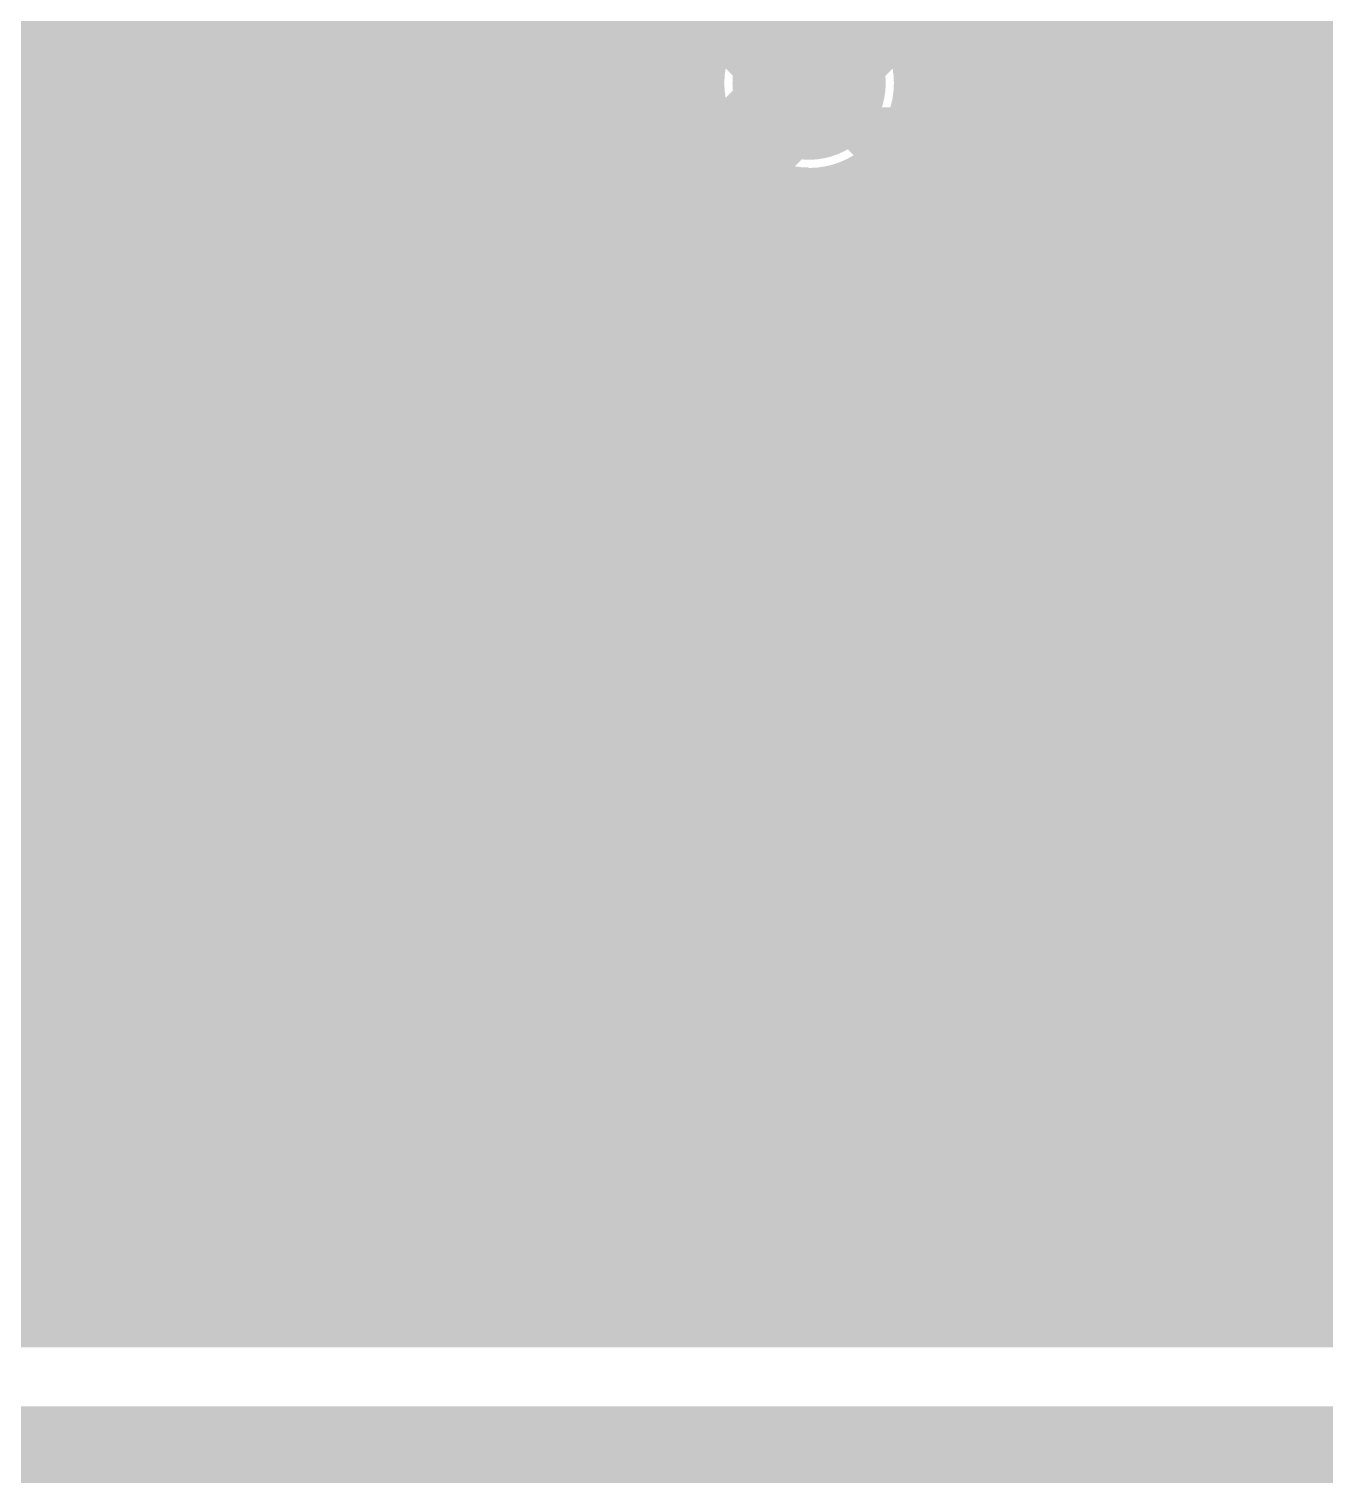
# Model space of a CAD drawing. Extents: x -118 to 4, y -52 to 56.
# Drawn here: x -63.51 to -55.05, y -4.06 to 5.43 of the extents above; entities that cross this region are included whole.
import ezdxf

# ---------------------------------------------------------------- set-up
doc = ezdxf.new("R2010")
doc.units = 0
doc.header["$MEASUREMENT"] = 0
doc.layers.get('0').update_dxf_attribs({"linetype": 'CONTINUOUS'})
for name, color, linetype in [('22-302-0_BOT', 7, 'CONTINUOUS'), ('22-302-0_DRD', 7, 'CONTINUOUS'), ('22-302-0_DRL', 2, 'CONTINUOUS'), ('22-302-0_GND', 1, 'CONTINUOUS'), ('22-302-0_IN1', 3, 'CONTINUOUS'), ('22-302-0_SMT', 10, 'CONTINUOUS'), ('22-302-0_SPT', 9, 'CONTINUOUS'), ('22-302-0_SST', 11, 'CONTINUOUS'), ('22-302-0_TOP', 13, 'CONTINUOUS'), ('THRUHOLE_TAP', 7, 'CONTINUOUS')]:
    doc.layers.add(name, color=color, linetype=linetype)

# ---------------------------------------------------------------- blocks, each defined once
blk = doc.blocks.new('ROUND_50')
at = {"const_width": 0.35052}
blk.add_lwpolyline([(-0.17526, 0, 1), (0.17526, 0, 1)], format="xyb", close=True, dxfattribs=at)
blk = doc.blocks.new('ROUND_107')
at = {"const_width": 0.10033}
blk.add_lwpolyline([(-0.050164, 0, 1), (0.050164, 0, 1)], format="xyb", close=True, dxfattribs=at)
blk = doc.blocks.new('ROUND_92')
at = {"const_width": 0.0635}
blk.add_lwpolyline([(-0.03175, 0, 1), (0.03175, 0, 1)], format="xyb", close=True, dxfattribs=at)
blk = doc.blocks.new('ROUND_93')
at = {"const_width": 0.50038}
blk.add_lwpolyline([(-0.25019, 0, 1), (0.25019, 0, 1)], format="xyb", close=True, dxfattribs=at)
blk = doc.blocks.new('ROUND_58')
at = {"const_width": 0.35052}
blk.add_lwpolyline([(-0.17526, 0, 1), (0.17526, 0, 1)], format="xyb", close=True, dxfattribs=at)
blk = doc.blocks.new('RECTANGLE_2')
blk.add_solid([(0.4826, 0.4064), (0.4826, -0.4064), (-0.4826, 0.4064), (-0.4826, -0.4064)])
blk = doc.blocks.new('RECTANGLE_10')
blk.add_solid([(0.63627, 0.51308), (0.63627, -0.51308), (-0.63627, 0.51308), (-0.63627, -0.51308)])
blk = doc.blocks.new('RECTANGLE_32')
blk.add_solid([(0.9017, 0.508), (0.9017, -0.508), (-0.9017, 0.508), (-0.9017, -0.508)])
blk = doc.blocks.new('ROUND_98')
at = {"const_width": 0.10033}
blk.add_lwpolyline([(-0.050164, 0, 1), (0.050164, 0, 1)], format="xyb", close=True, dxfattribs=at)

msp = doc.modelspace()

# ---------------------------------------------------------------- linework, layer by layer
at = {"layer": '22-302-0_BOT'}
for points, const_width in [([(-58.42, 5.08), (-55.245, 8.255), (-55.245, 12.827)], 0.635), ([(-77.724, 7.62), (-75.692, 5.588), (-58.928, 5.588), (-58.42, 5.08)], 0.635), ([(-54.80558, 7.81558), (-57.785, 4.83362)], 0.254), ([(-55.0926, 7.52602), (-55.0926, -0.508)], 0.254), ([(-55.3212, 7.29742), (-55.3212, -0.508)], 0.254), ([(-55.5498, 7.06882), (-55.5498, -0.508)], 0.254), ([(-55.7784, 6.84022), (-55.7784, -0.508)], 0.254), ([(-56.007, 6.61162), (-56.007, -0.508)], 0.254), ([(-56.2356, 6.38302), (-56.2356, -0.508)], 0.254), ([(-56.4642, 6.15442), (-56.4642, -0.508)], 0.254), ([(-56.6928, 5.92582), (-56.6928, -0.508)], 0.254), ([(-56.9214, 5.69722), (-56.9214, -0.508)], 0.254), ([(-43.2054, 5.4356), (-57.18302, 5.4356)], 0.254), ([(-57.15, 5.46862), (-57.15, -0.508)], 0.254), ([(-43.2054, 5.207), (-57.41162, 5.207)], 0.254), ([(-57.3786, 5.24002), (-57.3786, -0.508)], 0.254), ([(-57.6072, 5.01142), (-57.6072, -0.508)], 0.254), ([(-59.19724, 4.9784), (-73.11898, 4.9784)], 0.254), ([(-59.18454, 4.9657), (-73.10628, 4.9657)], 0.254), ([(-63.5508, 4.9657), (-63.5508, -0.508)], 0.254), ([(-63.3222, 4.9657), (-63.3222, -0.508)], 0.254), ([(-63.0936, 4.9657), (-63.0936, -0.508)], 0.254), ([(-62.865, 4.9657), (-62.865, -0.508)], 0.254), ([(-62.6364, 4.9657), (-62.6364, -0.508)], 0.254), ([(-62.4078, 4.9657), (-62.4078, -0.508)], 0.254), ([(-62.1792, 4.9657), (-62.1792, -0.508)], 0.254), ([(-61.9506, 4.9657), (-61.9506, -0.508)], 0.254), ([(-61.722, 4.9657), (-61.722, -0.508)], 0.254), ([(-61.4934, 4.9657), (-61.4934, -0.508)], 0.254), ([(-61.2648, 4.9657), (-61.2648, -0.508)], 0.254), ([(-61.0362, 4.9657), (-61.0362, -0.508)], 0.254), ([(-60.8076, 4.9657), (-60.8076, -0.508)], 0.254), ([(-60.579, 4.9657), (-60.579, -0.508)], 0.254), ([(-60.3504, 4.9657), (-60.3504, -0.508)], 0.254), ([(-60.1218, 4.9657), (-60.1218, -0.508)], 0.254), ([(-59.8932, 4.9657), (-59.8932, -0.508)], 0.254), ([(-59.6646, 4.9657), (-59.6646, -0.508)], 0.254), ([(-59.436, 4.9657), (-59.436, -0.508)], 0.254), ([(-59.2074, 4.9657), (-59.2074, -0.508)], 0.254), ([(-59.18454, 4.9657), (-59.05246, 4.83362)], 0.254), ([(-43.2054, 4.9784), (-57.64022, 4.9784)], 0.254), ([(-59.01436, 4.7498), (-72.89038, 4.7498)], 0.254), ([(-57.8358, 4.73202), (-57.8358, -0.508)], 0.254), ([(-43.2054, 4.7498), (-57.82564, 4.7498)], 0.254), ([(-58.9788, 4.69138), (-58.9788, -0.508)], 0.254), ([(-58.80608, 4.5212), (-72.66178, 4.5212)], 0.254), ([(-58.7502, 4.48564), (-58.7502, -0.508)], 0.254), ([(-58.0644, 4.50088), (-58.0644, -0.508)], 0.254), ([(-43.2054, 4.5212), (-58.03138, 4.5212)], 0.254), ([(-58.5216, 4.4069), (-58.5216, -0.508)], 0.254), ([(-58.293, 4.41198), (-58.293, -0.508)], 0.254), ([(-43.2054, 4.2926), (-72.43318, 4.2926)], 0.254), ([(-43.2054, 4.064), (-72.22744, 4.064)], 0.254), ([(-44.86402, 3.8354), (-72.11314, 3.8354)], 0.254), ([(-45.22978, 3.6068), (-72.06742, 3.6068)], 0.254), ([(-45.3517, 3.3782), (-72.06488, 3.3782)], 0.254), ([(-45.38218, 3.1496), (-67.63004, 3.1496)], 0.254), ([(-45.58538, 2.921), (-67.32778, 2.921)], 0.254), ([(-45.81398, 2.6924), (-67.14236, 2.6924)], 0.254), ([(-46.04258, 2.4638), (-67.0179, 2.4638)], 0.254), ([(-46.27118, 2.2352), (-66.94424, 2.2352)], 0.254), ([(-46.49978, 2.0066), (-66.90868, 2.0066)], 0.254), ([(-46.72838, 1.778), (-66.91122, 1.778)], 0.254), ([(-46.95698, 1.5494), (-66.94932, 1.5494)], 0.254), ([(-47.18558, 1.3208), (-67.0306, 1.3208)], 0.254), ([(-47.41418, 1.0922), (-67.1576, 1.0922)], 0.254), ([(-47.64278, 0.8636), (-67.35572, 0.8636)], 0.254), ([(-78.867, 0.2032), (-78.74, 0.0762), (-78.74, -2.54), (-47.9552, -2.54), (-47.625, -2.2098)], 1.27), ([(-47.87138, 0.635), (-67.6783, 0.635)], 0.254), ([(-48.6537, 0.4064), (-70.78726, 0.4064)], 0.254), ([(-48.6537, 0.1778), (-70.85584, 0.1778)], 0.254), ([(-48.6537, -0.0508), (-70.993, -0.0508)], 0.254), ([(-48.6537, -0.2794), (-71.25716, -0.2794)], 0.254), ([(-48.6537, -0.508), (-77.1652, -0.508)], 0.254)]:
    msp.add_lwpolyline(points, dxfattribs=dict(at, const_width=const_width))
at = {"layer": '22-302-0_BOT', "const_width": 0.254}
for points in [[(-59.05246, 4.83362, 0.3091512), (-58.42, 4.40182)], [(-59.05246, 4.83362, 0.3091512), (-58.42, 4.40182)], [(-58.42, 4.39928, 0.3095218), (-57.785, 4.83362)], [(-58.42, 4.39928, 0.3095218), (-57.785, 4.83362)]]:
    msp.add_lwpolyline(points, format="xyb", dxfattribs=at)
at = {"layer": '22-302-0_DRD'}
for points, const_width in [([(-57.785, 5.715), (-59.055, 4.445)], 0.254), ([(-57.785, 4.445), (-59.055, 5.715)], 0.254), ([(-57.785, 5.715), (-59.055, 4.445)], 0.254), ([(-57.785, 4.445), (-59.055, 5.715)], 0.254), ([(-60.579, 0.381), (-61.849, -0.889)], 0.254), ([(-60.579, -0.889), (-61.849, 0.381)], 0.254), ([(-57.023, 0.381), (-58.293, -0.889)], 0.254), ([(-57.023, -0.889), (-58.293, 0.381)], 0.254), ([(-57.023, 0.381), (-58.293, -0.889)], 0.254), ([(-57.023, -0.889), (-58.293, 0.381)], 0.254), ([(-115.4811, -3.81), (1.81102, -3.81)], 0.50038)]:
    msp.add_lwpolyline(points, dxfattribs=dict(at, const_width=const_width))
at = {"layer": '22-302-0_DRL', "const_width": 0.50038}
msp.add_lwpolyline([(-115.4811, -3.81), (1.81102, -3.81)], dxfattribs=at)
at = {"layer": '22-302-0_GND', "const_width": 0.50038}
msp.add_lwpolyline([(-115.4811, -3.81), (1.81102, -3.81)], dxfattribs=at)
at = {"layer": '22-302-0_IN1', "const_width": 0.254}
for points in [[(1.524, 55.372), (2.921, 53.975), (2.921, 4.064), (-3.81, 4.064), (-3.81, -3.048), (-89.154, -3.048)], [(-56.134, 35.25012), (-56.134, -3.048)], [(-56.3626, 35.15106), (-56.3626, -3.048)], [(-63.2206, 32.05988), (-63.2206, -3.048)], [(-62.992, 31.97098), (-62.992, -3.048)], [(-63.4492, 27.39136), (-63.4492, -3.048)], [(-62.7634, 22.31136), (-62.7634, -3.048)], [(-62.5348, 22.12594), (-62.5348, -3.048)], [(-62.3062, 22.05736), (-62.3062, -3.048)], [(-56.5912, 18.66138), (-56.5912, -3.048)], [(-60.706, 18.35912), (-60.706, 0.19812)], [(-60.4774, 18.26006), (-60.4774, -3.048)], [(-56.8198, 16.13408), (-56.8198, -3.048)], [(-57.5056, 15.99692), (-57.5056, 0.40894)], [(-57.277, 15.95628), (-57.277, 0.30988)], [(-57.0484, 15.99692), (-57.0484, 0.04572)], [(-60.9346, 15.79372), (-60.9346, 0.36576)], [(-62.0776, 15.53464), (-62.0776, -3.048)], [(-61.1632, 15.46606), (-61.1632, 0.42418)], [(-61.849, 15.37716), (-61.849, -0.01016)], [(-61.3918, 15.34922), (-61.3918, 0.40132)], [(-61.6204, 15.32382), (-61.6204, 0.28956)], [(-55.9054, 12.66444), (-55.9054, -3.048)], [(-55.6768, 12.30122), (-55.6768, -3.048)], [(-55.4482, 12.17676), (-55.4482, -3.048)], [(-55.2196, 12.14628), (-55.2196, -3.048)], [(-54.991, 12.19708), (-54.991, -3.048)], [(-60.2488, 6.94944), (-60.2488, -3.048)], [(-60.0202, 6.94944), (-60.0202, -3.048)], [(-59.7916, 6.94944), (-59.7916, -3.048)], [(-59.563, 6.94944), (-59.563, -3.048)], [(-59.3344, 6.94944), (-59.3344, -3.048)], [(-59.1058, 6.94944), (-59.1058, -3.048)], [(-57.7342, 6.94944), (-57.7342, 0.42164)], [(-59.01436, 5.4102), (-85.3948, 5.4102)], [(-35.04692, 5.4102), (-57.82564, 5.4102)], [(-59.09056, 5.1816), (-85.3948, 5.1816)], [(-35.18408, 5.1816), (-57.7469, 5.1816)], [(-59.08802, 4.953), (-85.3948, 4.953)], [(-40.7543, 4.953), (-57.75198, 4.953)], [(-58.99912, 4.7244), (-85.3948, 4.7244)], [(-41.05656, 4.7244), (-57.84088, 4.7244)], [(-58.8772, 4.57708), (-58.8772, -3.048)], [(-57.9628, 4.57708), (-57.9628, 0.35306)], [(-58.76798, 4.4958), (-85.3948, 4.4958)], [(-58.6486, 4.43992), (-58.6486, -3.048)], [(-58.1914, 4.43992), (-58.1914, 0.16764)], [(-41.16832, 4.4958), (-58.07202, 4.4958)], [(-58.42, 4.39928), (-58.42, -3.048)], [(-41.19118, 4.2672), (-85.3948, 4.2672)], [(-41.13276, 4.0386), (-85.3948, 4.0386)], [(-44.9453, 3.81), (-85.3948, 3.81)], [(-45.24756, 3.5814), (-85.3948, 3.5814)], [(-45.35932, 3.3528), (-85.3948, 3.3528)], [(-45.38218, 3.1242), (-67.58686, 3.1242)], [(-45.32376, 2.8956), (-67.30238, 2.8956)], [(-45.15612, 2.667), (-67.12458, 2.667)], [(-40.93972, 2.4384), (-67.00774, 2.4384)], [(-37.04336, 2.2098), (-66.93662, 2.2098)], [(-36.83508, 1.9812), (-66.90614, 1.9812)], [(-33.62452, 1.7526), (-66.91376, 1.7526)], [(-33.77692, 1.524), (-66.95694, 1.524)], [(-44.10202, 1.2954), (-67.04076, 1.2954)], [(-44.46778, 1.0668), (-67.17538, 1.0668)], [(-44.5897, 0.8382), (-67.38366, 0.8382)], [(-44.62018, 0.6096), (-67.7291, 0.6096)], [(-61.4553, 0.381), (-70.79234, 0.381)], [(-57.8993, 0.381), (-60.97016, 0.381)], [(-54.4703, 0.381), (-57.41416, 0.381)], [(-61.75756, 0.1524), (-70.866, 0.1524)], [(-58.20156, 0.1524), (-60.6679, 0.1524)], [(-54.77256, 0.1524), (-57.1119, 0.1524)], [(-61.86932, -0.0762), (-71.01332, -0.0762)], [(-58.31332, -0.0762), (-60.55614, -0.0762)], [(-54.88432, -0.0762), (-57.00014, -0.0762)], [(-61.89218, -0.3048), (-71.30288, -0.3048)], [(-58.33618, -0.3048), (-60.53582, -0.3048)], [(-54.90718, -0.3048), (-56.97982, -0.3048)], [(-61.849, -0.4953), (-61.849, -3.048)], [(-61.83376, -0.5334), (-98.425, -0.5334)], [(-58.27776, -0.5334), (-60.59424, -0.5334)], [(-57.0484, -0.55372), (-57.0484, -3.048)], [(-54.84876, -0.5334), (-57.03824, -0.5334)], [(-58.1914, -0.67564), (-58.1914, -3.048)], [(-61.66612, -0.762), (-98.425, -0.762)], [(-58.11012, -0.762), (-60.76188, -0.762)], [(-60.706, -0.70612), (-60.706, -3.048)], [(-54.68112, -0.762), (-57.20588, -0.762)], [(-61.6204, -0.79756), (-61.6204, -3.048)], [(-60.9346, -0.87376), (-60.9346, -3.048)], [(-57.9628, -0.86106), (-57.9628, -3.048)], [(-57.277, -0.81788), (-57.277, -3.048)], [(-61.3918, -0.90932), (-61.3918, -3.048)], [(-61.1632, -0.93218), (-61.1632, -3.048)], [(-57.7342, -0.92964), (-57.7342, -3.048)], [(-57.5056, -0.91694), (-57.5056, -3.048)], [(-3.81, -0.9906), (-98.425, -0.9906)], [(-3.81, -1.2192), (-98.425, -1.2192)], [(-3.81, -1.4478), (-98.425, -1.4478)], [(-3.81, -1.6764), (-98.425, -1.6764)], [(-3.81, -1.905), (-98.425, -1.905)], [(-3.81, -2.1336), (-98.425, -2.1336)], [(-3.81, -2.3622), (-98.425, -2.3622)], [(-3.81, -2.5908), (-98.425, -2.5908)], [(-3.81, -2.8194), (-98.425, -2.8194)]]:
    msp.add_lwpolyline(points, dxfattribs=at)
for points in [[(-58.42, 5.76072, 0.4142136), (-59.10072, 5.08)], [(-58.42, 5.76072, 0.4142136), (-59.10072, 5.08)], [(-57.73928, 5.08, 0.4142136), (-58.42, 5.76072)], [(-57.73928, 5.08, 0.4142136), (-58.42, 5.76072)], [(-59.10072, 5.08, 0.4142136), (-58.42, 4.39928)], [(-59.10072, 5.08, 0.4142136), (-58.42, 4.39928)], [(-58.42, 4.39928, 0.4142136), (-57.73928, 5.08)], [(-58.42, 4.39928, 0.4142136), (-57.73928, 5.08)], [(-61.214, 0.42672, 0.4142136), (-61.89472, -0.254)], [(-60.53328, -0.254, 0.4142136), (-61.214, 0.42672)], [(-57.658, 0.42672, 0.4142136), (-58.33872, -0.254)], [(-57.658, 0.42672, 0.4142136), (-58.33872, -0.254)], [(-56.97728, -0.254, 0.4142136), (-57.658, 0.42672)], [(-56.97728, -0.254, 0.4142136), (-57.658, 0.42672)], [(-61.89472, -0.254, 0.4142136), (-61.214, -0.93472)], [(-61.214, -0.93472, 0.4142136), (-60.53328, -0.254)], [(-58.33872, -0.254, 0.4142136), (-57.658, -0.93472)], [(-58.33872, -0.254, 0.4142136), (-57.658, -0.93472)], [(-57.658, -0.93472, 0.4142136), (-56.97728, -0.254)], [(-57.658, -0.93472, 0.4142136), (-56.97728, -0.254)]]:
    msp.add_lwpolyline(points, format="xyb", dxfattribs=at)
at = {"layer": '22-302-0_SST'}
for points, const_width in [([(-65.55486, 16.79448), (-57.05602, 16.79448), (-57.05602, 4.79552), (-65.55486, 4.79552), (-65.55486, 16.79448)], 0.254), ([(-53.848, 1.778), (-56.642, 1.778), (-56.642, 7.112), (-53.848, 7.112), (-53.848, 1.778)], 0.1524), ([(-63.6778, 4.0005), (-63.6778, 1.0795), (-62.0395, 1.0795), (-62.0395, 4.0005), (-63.6778, 4.0005)], 0.1524), ([(-59.8805, 4.0005), (-59.8805, 1.0795), (-58.2422, 1.0795), (-58.2422, 4.0005), (-59.8805, 4.0005)], 0.1524), ([(-60.59424, 3.26136), (-60.59424, 2.78892), (-61.27242, 3.02514), (-61.27242, 3.14452), (-60.25642, 3.14452)], 0.1524), ([(-60.76442, 1.95072), (-60.76442, 2.30632), (-60.93206, 2.42316), (-61.10224, 2.42316), (-61.27242, 2.30632), (-61.27242, 1.95072), (-60.25642, 1.95072)], 0.1524), ([(-60.76442, 2.24536), (-60.25642, 2.42316)], 0.1524), ([(-62.23, -3.048), (-63.5, -3.048), (-63.754, -2.794), (-63.754, 0.508), (-61.976, 0.508), (-61.976, -2.794), (-62.23, -3.048)], 0.1524), ([(-58.42, -3.048), (-59.69, -3.048), (-59.944, -2.794), (-59.944, 0.508), (-58.166, 0.508), (-58.166, -2.794), (-58.42, -3.048)], 0.1524), ([(-55.245, -3.048), (-56.515, -3.048), (-56.769, -2.794), (-56.769, 0.508), (-54.991, 0.508), (-54.991, -2.794), (-55.245, -3.048)], 0.1524), ([(-60.34786, -0.44958), (-60.34786, -0.92202), (-61.02604, -0.44958), (-61.19368, -0.44958), (-61.36386, -0.508), (-61.36386, -0.8636), (-61.19368, -0.92202)], 0.1524), ([(-60.34786, -1.28778), (-60.34786, -1.7018), (-61.36386, -1.7018)], 0.1524), ([(-61.976, -1.524), (-63.754, -1.524)], 0.1524), ([(-58.166, -1.524), (-59.944, -1.524)], 0.1524), ([(-54.991, -1.524), (-56.769, -1.524)], 0.1524), ([(-60.34786, -2.54), (-60.34786, -2.1844), (-60.68568, -2.06502), (-61.02604, -2.06502), (-61.36386, -2.1844), (-61.36386, -2.54)], 0.1524), ([(-60.34786, -2.48158), (-61.36386, -2.48158)], 0.1524)]:
    msp.add_lwpolyline(points, dxfattribs=dict(at, const_width=const_width))
at = {"layer": '22-302-0_TOP'}
for points, const_width in [([(-62.8523, 3.2512), (-62.8523, 6.2103), (-66.929, 10.287)], 0.635), ([(-61.8236, 7.15264), (-61.8236, 0.76708)], 0.254), ([(-61.595, 7.15264), (-61.595, -2.667)], 0.254), ([(-61.3664, 7.15264), (-61.3664, -2.667)], 0.254), ([(-61.1378, 7.15264), (-61.1378, -2.667)], 0.254), ([(-60.9092, 7.15264), (-60.9092, -2.667)], 0.254), ([(-60.6806, 7.15264), (-60.6806, -2.667)], 0.254), ([(-60.452, 6.77164), (-60.452, -2.667)], 0.254), ([(-60.2234, 6.77164), (-60.2234, -2.667)], 0.254), ([(-59.9948, 6.77164), (-59.9948, 4.1656)], 0.254), ([(-59.7662, 6.77164), (-59.7662, 4.8641)], 0.254), ([(-59.5376, 6.77164), (-59.5376, 5.12826)], 0.254), ([(-59.309, 6.77164), (-59.309, 5.35686)], 0.254), ([(-62.0268, 6.2103), (-62.0268, 4.1656)], 0.254), ([(-59.16676, 5.4991), (-59.63158, 5.03682)], 0.254), ([(-59.16676, 5.4991), (-59.63158, 5.03682)], 0.254), ([(-59.16676, 5.4991), (-59.62904, 5.03682)], 0.254), ([(-59.16676, 5.4991), (-59.62904, 5.03682)], 0.254), ([(-59.33186, 5.334), (-62.0268, 5.334)], 0.254), ([(-59.055, 3.2512), (-59.055, 4.445), (-58.42, 5.08)], 0.635), ([(-58.42, 5.08), (-59.055, 4.445), (-59.055, 3.2512)], 0.635), ([(-59.56046, 5.1054), (-62.0268, 5.1054)], 0.254), ([(-57.404, 5.1054), (-57.56148, 5.1054)], 0.254), ([(-57.4802, 5.14604), (-57.4802, -2.667)], 0.254), ([(-57.2516, 5.03936), (-57.2516, -2.667)], 0.254), ([(-57.023, 4.98602), (-57.023, 0.76708)], 0.254), ([(-55.245, 4.9784), (-56.88076, 4.9784)], 0.254), ([(-56.7944, 4.9784), (-56.7944, 0.76708)], 0.254), ([(-56.5658, 4.9784), (-56.5658, 3.7846)], 0.254), ([(-56.3372, 4.9784), (-56.3372, 3.7846)], 0.254), ([(-56.1086, 4.9784), (-56.1086, 3.7846)], 0.254), ([(-55.88, 4.9784), (-55.88, 3.7846)], 0.254), ([(-55.6514, 4.9784), (-55.6514, 3.7846)], 0.254), ([(-55.4228, 4.9784), (-55.4228, 3.7846)], 0.254), ([(-53.87848, 4.9784), (-55.245, 4.9784)], 0.254), ([(-55.1942, 4.9784), (-55.1942, 3.7846)], 0.254), ([(-54.9656, 4.9784), (-54.9656, 3.7846)], 0.254), ([(-59.75858, 4.8768), (-62.0268, 4.8768)], 0.254), ([(-53.87848, 4.8768), (-57.58688, 4.8768)], 0.254), ([(-59.8551, 4.6482), (-62.0268, 4.6482)], 0.254), ([(-47.6504, 4.6482), (-57.67832, 4.6482)], 0.254), ([(-57.7088, 4.59994), (-57.7088, -2.667)], 0.254), ([(-59.8805, 4.445), (-59.8805, 4.1656)], 0.254), ([(-59.8805, 4.4196), (-62.0268, 4.4196)], 0.254), ([(-57.9374, 4.37134), (-57.9374, 0.76708)], 0.254), ([(-47.63262, 4.4196), (-57.87136, 4.4196)], 0.254), ([(-58.0009, 4.3307), (-58.166, 4.1656)], 0.254), ([(-58.0009, 4.3307), (-58.166, 4.1656)], 0.254), ([(-59.8805, 4.191), (-62.0268, 4.191)], 0.254), ([(-61.8617, 4.1656), (-62.0268, 4.1656)], 0.254), ([(-61.8617, 4.1656), (-61.8617, 2.7432)], 0.254), ([(-60.0456, 4.1656), (-60.0456, 2.7432)], 0.254), ([(-59.8805, 4.1656), (-60.0456, 4.1656)], 0.254), ([(-58.0644, 4.1656), (-58.166, 4.1656)], 0.254), ([(-47.52848, 4.191), (-58.1406, 4.191)], 0.254), ([(-58.0644, 4.1656), (-58.0644, 2.7432)], 0.254), ([(-60.0456, 3.9624), (-61.8617, 3.9624)], 0.254), ([(-47.31512, 3.9624), (-58.0644, 3.9624)], 0.254), ([(-56.6547, 3.7846), (-56.6547, 1.7526)], 0.254), ([(-53.8353, 3.7846), (-56.6547, 3.7846)], 0.254), ([(-60.0456, 3.7338), (-61.8617, 3.7338)], 0.254), ([(-56.6547, 3.7338), (-58.0644, 3.7338)], 0.254), ([(-60.0456, 3.5052), (-61.8617, 3.5052)], 0.254), ([(-56.6547, 3.5052), (-58.0644, 3.5052)], 0.254), ([(-60.0456, 3.2766), (-61.8617, 3.2766)], 0.254), ([(-56.6547, 3.2766), (-58.0644, 3.2766)], 0.254), ([(-60.0456, 3.048), (-61.8617, 3.048)], 0.254), ([(-56.6547, 3.048), (-58.0644, 3.048)], 0.254), ([(-60.0456, 2.8194), (-61.8617, 2.8194)], 0.254), ([(-56.6547, 2.8194), (-58.0644, 2.8194)], 0.254), ([(-61.8617, 2.7432), (-61.8617, 2.3368)], 0.254), ([(-60.0456, 2.7432), (-60.0456, 2.3368)], 0.254), ([(-58.0644, 2.7432), (-58.0644, 2.3368)], 0.254), ([(-55.88, -0.254), (-55.88, 1.397), (-55.245, 2.032), (-55.245, 2.7686)], 0.3048), ([(-60.0456, 2.5908), (-61.8617, 2.5908)], 0.254), ([(-56.6547, 2.5908), (-58.0644, 2.5908)], 0.254), ([(-60.0456, 2.3622), (-61.8617, 2.3622)], 0.254), ([(-56.6547, 2.3622), (-58.0644, 2.3622)], 0.254), ([(-61.8617, 2.3368), (-61.8617, 0.9144)], 0.254), ([(-60.0456, 2.3368), (-60.0456, 0.9144)], 0.254), ([(-58.0644, 2.3368), (-58.0644, 0.9144)], 0.254), ([(-60.0456, 2.1336), (-61.8617, 2.1336)], 0.254), ([(-56.6547, 2.1336), (-58.0644, 2.1336)], 0.254), ([(-60.0456, 1.905), (-61.8617, 1.905)], 0.254), ([(-56.6547, 1.905), (-58.0644, 1.905)], 0.254), ([(-62.8523, 1.8288), (-62.8523, -0.2413), (-62.865, -0.254)], 0.3048), ([(-59.055, 1.8288), (-59.055, -0.254)], 0.3048), ([(-56.43626, 1.7526), (-56.6547, 1.7526)], 0.254), ([(-56.5658, 1.7526), (-56.5658, 0.76708)], 0.254), ([(-60.0456, 1.6764), (-61.8617, 1.6764)], 0.254), ([(-56.4769, 1.6764), (-58.0644, 1.6764)], 0.254), ([(-54.77764, 1.56464), (-55.2196, 1.12268)], 0.254), ([(-60.0456, 1.4478), (-61.8617, 1.4478)], 0.254), ([(-56.53786, 1.4478), (-58.0644, 1.4478)], 0.254), ([(-56.5404, 1.397), (-56.5404, 0.76708)], 0.254), ([(-54.9656, 1.37668), (-54.9656, 0.76708)], 0.254), ([(-60.0456, 1.2192), (-61.8617, 1.2192)], 0.254), ([(-56.5404, 1.2192), (-58.0644, 1.2192)], 0.254), ([(-44.56938, 1.2192), (-55.12308, 1.2192)], 0.254), ([(-55.2196, 1.12268), (-55.2196, 0.76708)], 0.254), ([(-55.1942, 1.14808), (-55.1942, 0.76708)], 0.254), ([(-60.0456, 0.9906), (-61.8617, 0.9906)], 0.254), ([(-56.5404, 0.9906), (-58.0644, 0.9906)], 0.254), ([(-44.72178, 0.9906), (-55.2196, 0.9906)], 0.254), ([(-63.5127, 0.9144), (-63.8429, 0.9144)], 0.254), ([(-63.5127, 0.9144), (-63.5127, 0.76708)], 0.254), ([(-62.1919, 0.9144), (-62.1919, 0.76708)], 0.254), ([(-61.8617, 0.9144), (-62.1919, 0.9144)], 0.254), ([(-62.0522, 0.9144), (-62.0522, 0.76708)], 0.254), ([(-59.7154, 0.9144), (-60.0456, 0.9144)], 0.254), ([(-59.9948, 0.9144), (-59.9948, 0.76708)], 0.254), ([(-59.7662, 0.9144), (-59.7662, 0.76708)], 0.254), ([(-59.7154, 0.9144), (-59.7154, 0.76708)], 0.254), ([(-58.3946, 0.9144), (-58.3946, 0.76708)], 0.254), ([(-58.0644, 0.9144), (-58.3946, 0.9144)], 0.254), ([(-58.3946, 0.9144), (-58.3946, 0.76708)], 0.254), ([(-58.166, 0.9144), (-58.166, 0.76708)], 0.254), ([(-63.5127, 0.762), (-67.20332, 0.762)], 0.254), ([(-63.5127, 0.76708), (-64.01054, 0.76708)], 0.254), ([(-61.71946, 0.76708), (-62.1919, 0.76708)], 0.254), ([(-59.7154, 0.762), (-62.1919, 0.762)], 0.254), ([(-61.71946, 0.76708), (-61.71946, -1.26492)], 0.254), ([(-60.20054, 0.76708), (-60.20054, -1.27508)], 0.254), ([(-59.7154, 0.76708), (-60.20054, 0.76708)], 0.254), ([(-57.90946, 0.76708), (-58.3946, 0.76708)], 0.254), ([(-56.5404, 0.762), (-58.3946, 0.762)], 0.254), ([(-57.90946, 0.76708), (-57.90946, -1.26492)], 0.254), ([(-57.02554, 0.76708), (-57.02554, -1.27508)], 0.254), ([(-56.5404, 0.76708), (-57.02554, 0.76708)], 0.254), ([(-54.73446, 0.76708), (-55.2196, 0.76708)], 0.254), ([(-44.79036, 0.762), (-55.2196, 0.762)], 0.254), ([(-60.20054, 0.5334), (-61.71946, 0.5334)], 0.254), ([(-57.02554, 0.5334), (-57.90946, 0.5334)], 0.254), ([(-60.20054, 0.3048), (-61.71946, 0.3048)], 0.254), ([(-57.02554, 0.3048), (-57.90946, 0.3048)], 0.254), ([(-60.20054, 0.0762), (-61.71946, 0.0762)], 0.254), ([(-57.02554, 0.0762), (-57.90946, 0.0762)], 0.254), ([(-60.20054, -0.1524), (-61.71946, -0.1524)], 0.254), ([(-57.02554, -0.1524), (-57.90946, -0.1524)], 0.254), ([(-62.865, -2.286), (-61.214, -0.635), (-61.214, -0.254)], 0.2032), ([(-57.658, -0.254), (-57.658, -0.889), (-59.055, -2.286), (-57.658, -0.889), (-57.658, -0.254)], 0.2032), ([(-54.229, -0.254), (-54.229, -0.635), (-55.88, -2.286)], 0.2032), ([(-54.229, -0.254), (-54.229, -0.635), (-55.88, -2.286)], 0.2032), ([(-60.20054, -0.381), (-61.71946, -0.381)], 0.254), ([(-57.02554, -0.381), (-57.90946, -0.381)], 0.254), ([(-60.20054, -0.6096), (-61.71946, -0.6096)], 0.254), ([(-57.02554, -0.6096), (-57.90946, -0.6096)], 0.254), ([(-60.20054, -0.8382), (-61.71946, -0.8382)], 0.254), ([(-57.02554, -0.8382), (-57.90946, -0.8382)], 0.254), ([(-60.20054, -1.0668), (-61.71946, -1.0668)], 0.254), ([(-57.02554, -1.0668), (-57.90946, -1.0668)], 0.254), ([(-61.71946, -1.26492), (-61.71946, -2.667)], 0.254), ([(-61.71946, -1.26492), (-61.71946, -1.27508)], 0.254), ([(-57.90946, -1.26492), (-57.90946, -1.27508)], 0.254), ([(-57.90946, -1.26492), (-57.90946, -2.667)], 0.254), ([(-60.20054, -1.2954), (-61.71946, -1.2954)], 0.254), ([(-60.20054, -1.27508), (-60.20054, -2.667)], 0.254), ([(-57.02554, -1.2954), (-57.90946, -1.2954)], 0.254), ([(-57.02554, -1.27508), (-57.02554, -2.667)], 0.254), ([(-60.20054, -1.524), (-61.71946, -1.524)], 0.254), ([(-57.02554, -1.524), (-57.90946, -1.524)], 0.254), ([(-60.20054, -1.7526), (-61.71946, -1.7526)], 0.254), ([(-57.02554, -1.7526), (-57.90946, -1.7526)], 0.254), ([(-60.20054, -1.9812), (-61.71946, -1.9812)], 0.254), ([(-57.02554, -1.9812), (-57.90946, -1.9812)], 0.254), ([(-60.20054, -2.2098), (-61.71946, -2.2098)], 0.254), ([(-57.02554, -2.2098), (-57.90946, -2.2098)], 0.254), ([(-64.01054, -2.286), (-62.865, -2.286)], 0.254), ([(-61.71946, -2.286), (-62.865, -2.286)], 0.254), ([(-60.20054, -2.286), (-59.055, -2.286)], 0.254), ([(-57.90946, -2.286), (-59.055, -2.286)], 0.254), ([(-57.02554, -2.286), (-55.88, -2.286)], 0.254), ([(-54.73446, -2.286), (-55.88, -2.286)], 0.254), ([(-60.20054, -2.4384), (-61.71946, -2.4384)], 0.254), ([(-57.02554, -2.4384), (-57.90946, -2.4384)], 0.254), ([(-60.20054, -2.667), (-61.71946, -2.667)], 0.254), ([(-57.02554, -2.667), (-57.90946, -2.667)], 0.254)]:
    msp.add_lwpolyline(points, dxfattribs=dict(at, const_width=const_width))
at = {"layer": '22-302-0_TOP', "const_width": 0.254}
for points in [[(-58.42, 5.93852, 0.2712162), (-59.16676, 5.4991)], [(-58.42, 5.93852, 0.2712162), (-59.16676, 5.4991)], [(-57.57164, 5.20954, 0.1635312), (-56.88076, 4.97737)], [(-57.57164, 5.20954, 0.1635312), (-56.88076, 4.97737)], [(-57.56148, 5.08, 0.0378987), (-57.57131, 5.20959)], [(-57.56148, 5.08, 0.0378987), (-57.57131, 5.20959)], [(-59.6392, 5.0292, 0.1989124), (-59.88118, 4.445)], [(-58.0009, 4.3307, 0.2716038), (-57.56146, 5.08)], [(-58.0009, 4.3307, 0.2716038), (-57.56146, 5.08)], [(-56.43626, 1.7526, 0.1431649), (-56.54021, 1.397)]]:
    msp.add_lwpolyline(points, format="xyb", dxfattribs=at)

# ---------------------------------------------------------------- block references
at = {"layer": '22-302-0_BOT'}
for p in [(-58.42, 5.08), (-61.214, -0.254), (-57.658, -0.254)]:
    msp.add_blockref('ROUND_50', p, dxfattribs=at)
at = {"layer": '22-302-0_DRL'}
for p in [(-58.42, 5.08), (-61.214, -0.254), (-57.658, -0.254)]:
    msp.add_blockref('ROUND_107', p, dxfattribs=at)
at = {"layer": '22-302-0_GND'}
for name, p in [('ROUND_93', (-58.42, 5.08)), ('ROUND_92', (-61.214, -0.254)), ('ROUND_92', (-57.658, -0.254))]:
    msp.add_blockref(name, p, dxfattribs=at)
at = {"layer": '22-302-0_IN1'}
for p in [(-58.42, 5.08), (-61.214, -0.254), (-57.658, -0.254)]:
    msp.add_blockref('ROUND_58', p, dxfattribs=at)
at = {"layer": '22-302-0_SMT'}
for name, p in [('RECTANGLE_2', (-62.8523, 3.2512)), ('RECTANGLE_2', (-59.055, 3.2512)), ('RECTANGLE_32', (-55.245, 2.7686)), ('RECTANGLE_2', (-62.8523, 1.8288)), ('RECTANGLE_2', (-59.055, 1.8288)), ('RECTANGLE_10', (-62.865, -0.254)), ('RECTANGLE_10', (-59.055, -0.254)), ('RECTANGLE_10', (-55.88, -0.254)), ('RECTANGLE_10', (-62.865, -2.286)), ('RECTANGLE_10', (-59.055, -2.286)), ('RECTANGLE_10', (-55.88, -2.286))]:
    msp.add_blockref(name, p, dxfattribs=at)
at = {"layer": '22-302-0_SPT'}
for name, p in [('RECTANGLE_2', (-62.8523, 3.2512)), ('RECTANGLE_2', (-59.055, 3.2512)), ('RECTANGLE_32', (-55.245, 2.7686)), ('RECTANGLE_2', (-62.8523, 1.8288)), ('RECTANGLE_2', (-59.055, 1.8288)), ('RECTANGLE_10', (-62.865, -0.254)), ('RECTANGLE_10', (-59.055, -0.254)), ('RECTANGLE_10', (-55.88, -0.254)), ('RECTANGLE_10', (-62.865, -2.286)), ('RECTANGLE_10', (-59.055, -2.286)), ('RECTANGLE_10', (-55.88, -2.286))]:
    msp.add_blockref(name, p, dxfattribs=at)
at = {"layer": '22-302-0_TOP'}
for name, p in [('ROUND_50', (-58.42, 5.08)), ('RECTANGLE_2', (-62.8523, 3.2512)), ('RECTANGLE_2', (-59.055, 3.2512)), ('RECTANGLE_32', (-55.245, 2.7686)), ('RECTANGLE_2', (-62.8523, 1.8288)), ('RECTANGLE_2', (-59.055, 1.8288)), ('RECTANGLE_10', (-62.865, -0.254)), ('RECTANGLE_10', (-59.055, -0.254)), ('RECTANGLE_10', (-55.88, -0.254)), ('ROUND_50', (-61.214, -0.254)), ('ROUND_50', (-57.658, -0.254)), ('RECTANGLE_10', (-62.865, -2.286)), ('RECTANGLE_10', (-59.055, -2.286)), ('RECTANGLE_10', (-55.88, -2.286))]:
    msp.add_blockref(name, p, dxfattribs=at)
at = {"layer": 'THRUHOLE_TAP'}
for p in [(-58.42, 5.08), (-61.214, -0.254), (-57.658, -0.254)]:
    msp.add_blockref('ROUND_98', p, dxfattribs=at)

doc.saveas('drawing.dxf')
